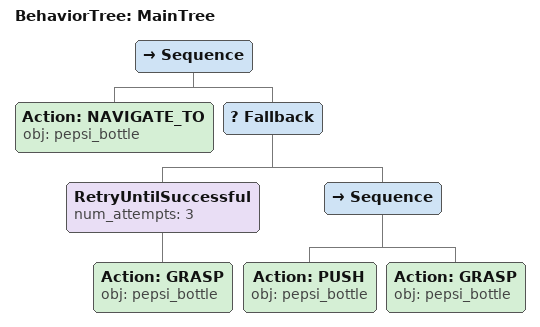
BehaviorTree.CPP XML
<root main_tree_to_execute="MainTree">
  <BehaviorTree ID="MainTree">
    <Sequence>
      <!-- Navigate to pepsi_bottle -->
      <Action ID="NAVIGATE_TO" obj="pepsi_bottle" />
      <!-- Fallback: if GRASP pepsi_bottle fails, try alternative to reposition -->
      <Fallback>
        <!-- Retry GRASP pepsi_bottle up to 3 attempts -->
        <RetryUntilSuccessful num_attempts="3">
          <!-- Grasp pepsi_bottle -->
          <Action ID="GRASP" obj="pepsi_bottle" />
        </RetryUntilSuccessful>
        <Sequence>
          <!-- Push pepsi_bottle forward toward front edge of table -->
          <Action ID="PUSH" obj="pepsi_bottle" />
          <!-- Grasp pepsi_bottle -->
          <Action ID="GRASP" obj="pepsi_bottle" />
        </Sequence>
      </Fallback>
    </Sequence>
  </BehaviorTree>
</root>
